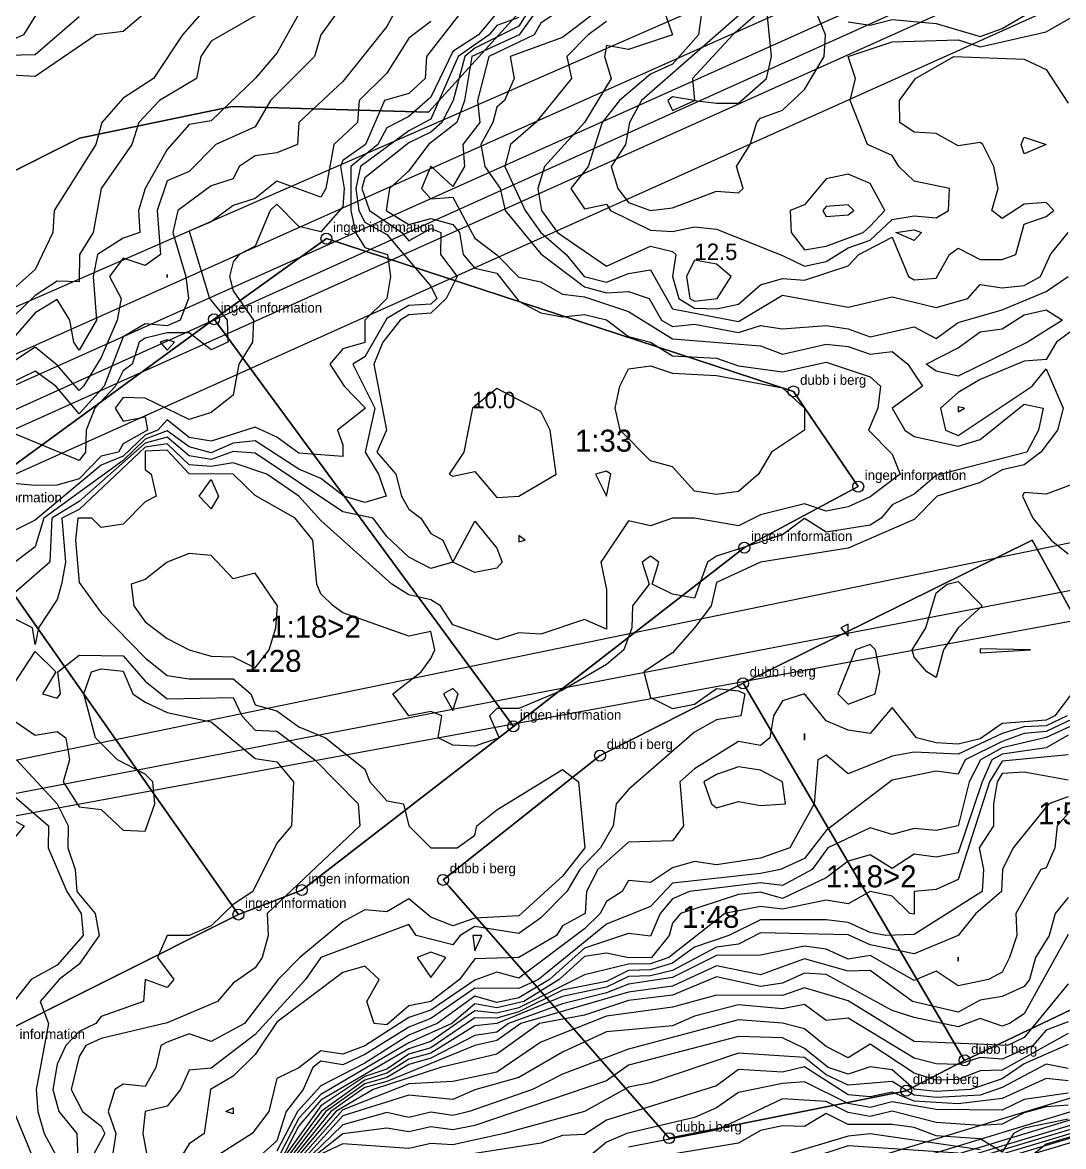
# Model space of a CAD drawing. Header units: metres. Extents: x 304729 to 308942, y 6403920 to 6405836.
# Drawn here: x 305230.8 to 305325.6, y 6404340.8 to 6404443.1 of the extents above; entities that cross this region are included whole.
import ezdxf

# ---------------------------------------------------------------- set-up
doc = ezdxf.new("R2010")
doc.units = ezdxf.units.M
for name, color, linetype in [('FASTIGHETSGRANSER', 7, 'Continuous'), ('GRANSPUNKTER', 1, 'Continuous'), ('HOJDKURVOR_GRUND', 4, 'Continuous'), ('HOJDKURVOR_STOD', 6, 'Continuous'), ('HOJDKURVOR_TEXT', 2, 'Continuous'), ('TOMTBETECKNINGAR', 3, 'Continuous'), ('TOMTER_1945', 1, 'Continuous')]:
    doc.layers.add(name, color=color, linetype=linetype)

msp = doc.modelspace()

# ---------------------------------------------------------------- linework, layer by layer
at = {"layer": 'FASTIGHETSGRANSER'}
msp.add_lwpolyline([(305212.774, 6404443.875), (305209.124, 6404377.064), (305212.247, 6404376.387), (305214.482, 6404421.786), (305236.02, 6404432.576), (305249.911, 6404435.461), (305267.8, 6404434.948), (305285.719, 6404454.7)], dxfattribs=at)
at = {"layer": 'GRANSPUNKTER'}
for centre in [(305258.5, 6404423.43, 8.01), (305248.27, 6404416.1, 7.17), (305301.01, 6404409.53, 9.52), (305306.9, 6404400.86, 9.82), (305296.54, 6404395.31, 10.34), (305296.42, 6404382.96, 10.96), (305275.51, 6404379.04, 10.53), (305283.41, 6404376.38, 10.59), (305256.26, 6404364.14, 10.1), (305269.12, 6404365.07, 10.2), (305250.49, 6404361.91, 9.62), (305316.58, 6404348.64, 17.57), (305311.27, 6404345.88, 18.51), (305289.69, 6404341.56, 20.28)]:
    msp.add_circle(centre, 0.5, dxfattribs=at)
at = {"layer": 'HOJDKURVOR_GRUND'}
for points in [[(305150, 6404377.12, 0.5), (305604.11, 6404580, 0.5)], [(305150, 6404374.18, 1), (305608.92, 6404580, 1)], [(305150, 6404371.71, 1.5), (305611.57, 6404580, 1.5)], [(305150, 6404370.1, 2), (305617.14, 6404580, 2)], [(305150, 6404359.43, 3), (305680, 6404468.78, 3)], [(305150, 6404357.52, 3.5), (305680, 6404459.56, 3.5)], [(305150, 6404356.11, 4), (305680, 6404453.92, 4)], [(305177.56, 6404300, 4.5), (305680, 6404452.91, 4.5)], [(305183.48, 6404300, 5.5), (305680, 6404450.45, 5.5)], [(305184.52, 6404300, 6), (305680, 6404449.51, 6)], [(305185.3, 6404300, 6.5), (305680, 6404448.8, 6.5)], [(305186.1, 6404300, 7), (305680, 6404448.09, 7)], [(305258.25, 6404448, 6), (305254, 6404440.32, 6), (305252, 6404438, 6), (305248, 6404434.15, 6), (305246, 6404433.81, 6), (305244, 6404431.54, 6), (305242, 6404428, 6), (305241.39, 6404426, 6), (305241.5, 6404424, 6), (305240, 6404423.48, 6), (305237.67, 6404422, 6), (305237.28, 6404420, 6), (305237.56, 6404416, 6), (305236, 6404413.29, 6), (305235.52, 6404414, 6), (305235.15, 6404416, 6), (305234, 6404417.9, 6), (305232, 6404416.68, 6), (305230, 6404414.38, 6)], [(305188.09, 6404300, 8), (305680, 6404446.62, 8)], [(305265.72, 6404446, 7), (305264, 6404442.75, 7), (305260, 6404437.73, 7), (305256, 6404434, 7), (305255.88, 6404432, 7), (305254, 6404431.25, 7), (305252, 6404430.98, 7), (305250.55, 6404430, 7), (305250, 6404428.88, 7), (305248, 6404428.25, 7), (305244.97, 6404426, 7), (305244.51, 6404424, 7), (305245.7, 6404420, 7), (305245.94, 6404418, 7), (305245.19, 6404416, 7), (305244, 6404415.51, 7), (305242, 6404415.67, 7), (305240, 6404414.5, 7), (305238.27, 6404410, 7), (305236, 6404407.48, 7), (305233.87, 6404410, 7), (305232, 6404411.38, 7), (305229.2, 6404410, 7)], [(305278, 6404446, 9.5), (305276, 6404442.78, 9.5), (305272, 6404440.77, 9.5), (305271.1, 6404440, 9.5), (305270.02, 6404436, 9.5), (305268.99, 6404434, 9.5), (305268, 6404433.13, 9.5), (305266, 6404432.17, 9.5), (305262, 6404428.96, 9.5), (305261.72, 6404428, 9.5), (305262.42, 6404426, 9.5), (305265.36, 6404424, 9.5), (305266, 6404423.24, 9.5), (305268, 6404424.36, 9.5), (305268.91, 6404424, 9.5), (305268.89, 6404422, 9.5), (305270.39, 6404420, 9.5), (305269.39, 6404418, 9.5), (305268, 6404416.66, 9.5), (305266, 6404416.49, 9.5), (305265.22, 6404416, 9.5), (305263.63, 6404414, 9.5), (305262.82, 6404412, 9.5), (305263.97, 6404406, 9.5), (305263.09, 6404404, 9.5), (305264.81, 6404402, 9.5), (305265.32, 6404400, 9.5), (305266, 6404398.81, 9.5), (305267.1, 6404398, 9.5), (305268, 6404396.6, 9.5), (305269.09, 6404396, 9.5), (305270, 6404394, 9.5), (305272, 6404397.71, 9.5), (305274, 6404395.25, 9.5), (305274.5, 6404394, 9.5), (305274, 6404393.44, 9.5), (305272, 6404393.05, 9.5), (305270, 6404394, 9.5), (305268, 6404393.4, 9.5), (305266, 6404394.44, 9.5), (305264, 6404396.32, 9.5), (305262.76, 6404398, 9.5), (305260, 6404398.56, 9.5), (305252, 6404403.92, 9.5), (305250, 6404404.06, 9.5), (305248, 6404403.32, 9.5), (305246, 6404403.66, 9.5), (305244, 6404405.36, 9.5), (305242, 6404404.82, 9.5), (305236, 6404399.51, 9.5), (305233.49, 6404398, 9.5), (305233.31, 6404394, 9.5), (305230, 6404391.07, 9.5)], [(305298, 6404445.51, 13), (305287.17, 6404436, 13), (305286.07, 6404434, 13), (305285.71, 6404432, 13), (305284.43, 6404430, 13), (305285.02, 6404428, 13), (305286, 6404426.71, 13)], [(305306, 6404443.16, 13), (305308, 6404442.86, 13), (305310, 6404443.37, 13), (305314, 6404443.03, 13), (305318, 6404441.83, 13), (305320, 6404442.56, 13), (305326, 6404446.1, 13)], [(305280, 6404444.37, 10.5), (305278, 6404443.05, 10.5), (305277.4, 6404442, 10.5), (305273.29, 6404440, 10.5), (305272.24, 6404436, 10.5), (305272.46, 6404434, 10.5), (305270.9, 6404432, 10.5), (305271.08, 6404430, 10.5), (305270, 6404428.17, 10.5), (305268, 6404430.04, 10.5), (305267.16, 6404428, 10.5), (305268, 6404427.06, 10.5), (305270, 6404427.2, 10.5), (305272, 6404423.47, 10.5), (305274, 6404421.97, 10.5), (305276, 6404419.92, 10.5), (305278, 6404419.49, 10.5), (305280, 6404418.39, 10.5), (305282, 6404418.13, 10.5), (305286, 6404416.81, 10.5), (305290, 6404414.31, 10.5), (305298, 6404413.67, 10.5), (305300, 6404412.92, 10.5), (305304, 6404413.84, 10.5), (305306, 6404413.62, 10.5), (305308, 6404412.91, 10.5), (305310, 6404413.15, 10.5), (305311.43, 6404412, 10.5), (305312.74, 6404410, 10.5), (305310, 6404408, 10.5), (305311.16, 6404406, 10.5), (305312, 6404405.43, 10.5), (305316, 6404404.56, 10.5), (305318, 6404405.16, 10.5), (305322, 6404408.36, 10.5), (305323.75, 6404408, 10.5), (305323.3, 6404406, 10.5), (305322.26, 6404404, 10.5), (305314, 6404401.88, 10.5), (305312, 6404400.17, 10.5), (305310, 6404399.22, 10.5), (305309, 6404398, 10.5), (305308, 6404397.36, 10.5), (305304, 6404396.73, 10.5), (305302, 6404397.95, 10.5), (305300, 6404396.48, 10.5), (305294, 6404394.54, 10.5), (305293.19, 6404394, 10.5), (305292, 6404390.71, 10.5), (305290, 6404391.07, 10.5), (305288.14, 6404392, 10.5), (305288.75, 6404394, 10.5), (305288, 6404394.52, 10.5), (305287.23, 6404394, 10.5), (305287.88, 6404392, 10.5), (305286.37, 6404390, 10.5), (305286.3, 6404388, 10.5), (305285.56, 6404386, 10.5), (305284, 6404384.68, 10.5), (305280, 6404382.33, 10.5), (305276, 6404380.67, 10.5), (305274, 6404380.67, 10.5), (305273.33, 6404380, 10.5), (305274.22, 6404378, 10.5), (305272, 6404377.25, 10.5), (305270, 6404377.33, 10.5), (305268.67, 6404378, 10.5), (305269, 6404380, 10.5), (305268, 6404380.4, 10.5), (305266, 6404380, 10.5), (305264.53, 6404382, 10.5), (305267.11, 6404384, 10.5), (305268, 6404385.23, 10.5), (305268.36, 6404386, 10.5), (305268, 6404387.67, 10.5), (305266, 6404387.25, 10.5), (305260, 6404389.38, 10.5), (305259.11, 6404390, 10.5), (305258, 6404391.11, 10.5), (305257.62, 6404392, 10.5), (305257.25, 6404396, 10.5), (305255.65, 6404398, 10.5), (305252, 6404400.06, 10.5), (305250, 6404402, 10.5), (305246, 6404402.02, 10.5), (305244, 6404404.17, 10.5), (305242, 6404404.08, 10.5), (305242, 6404402.43, 10.5), (305242.55, 6404402, 10.5), (305243, 6404400, 10.5), (305242, 6404399.47, 10.5), (305240, 6404397.44, 10.5), (305238, 6404397.14, 10.5), (305237.14, 6404398, 10.5), (305235.88, 6404398, 10.5), (305235.65, 6404396, 10.5), (305236, 6404392.14, 10.5), (305238, 6404389.38, 10.5), (305242, 6404385.28, 10.5), (305244, 6404383.68, 10.5), (305246, 6404383.36, 10.5), (305250, 6404383.38, 10.5), (305251.61, 6404382, 10.5), (305252, 6404381, 10.5), (305254, 6404380.46, 10.5), (305256, 6404379, 10.5), (305258.4, 6404378, 10.5), (305262, 6404375.16, 10.5), (305262.45, 6404374, 10.5), (305264, 6404372.27, 10.5), (305265.5, 6404372, 10.5), (305266, 6404370, 10.5), (305268, 6404368, 10.5), (305270.4, 6404368, 10.5), (305272, 6404369.14, 10.5), (305272.2, 6404370, 10.5), (305274, 6404371.46, 10.5), (305280, 6404375.11, 10.5), (305281.43, 6404374, 10.5), (305282.03, 6404368, 10.5), (305280, 6404365.42, 10.5), (305276, 6404361.81, 10.5), (305272, 6404361.59, 10.5), (305270, 6404360.89, 10.5), (305268, 6404361.67, 10.5), (305266, 6404363.34, 10.5), (305264, 6404362.16, 10.5), (305262, 6404362.35, 10.5), (305260, 6404361.24, 10.5), (305256.08, 6404358, 10.5), (305254.1, 6404356, 10.5), (305251.03, 6404352, 10.5), (305248, 6404350.35, 10.5), (305246, 6404351.05, 10.5), (305244, 6404350.31, 10.5), (305243.42, 6404350, 10.5), (305242.98, 6404348, 10.5), (305242, 6404346.25, 10.5), (305240, 6404346.49, 10.5), (305239.23, 6404346, 10.5), (305238.62, 6404344, 10.5), (305239.32, 6404342, 10.5), (305239.04, 6404340, 10.5)], [(305242, 6404444, 4.5), (305240, 6404442.3, 4.5), (305237.53, 6404442, 4.5), (305232, 6404438.19, 4.5), (305226, 6404438.53, 4.5)], [(305252.5, 6404444, 5.5), (305248, 6404441.42, 5.5), (305247.08, 6404440, 5.5), (305246.67, 6404438, 5.5), (305243.31, 6404436, 5.5), (305241.42, 6404434, 5.5), (305240.78, 6404432, 5.5), (305238, 6404428, 5.5), (305237.27, 6404424, 5.5), (305236.03, 6404422, 5.5), (305236, 6404419.5, 5.5), (305234, 6404419.56, 5.5), (305232, 6404418.26, 5.5), (305228, 6404414.45, 5.5)], [(305259.45, 6404444, 6.5), (305258, 6404442, 6.5), (305257.4, 6404440, 6.5), (305253.4, 6404436, 6.5), (305252, 6404433.61, 6.5), (305248.43, 6404432, 6.5), (305246, 6404429.55, 6.5), (305244, 6404428.69, 6.5), (305243.08, 6404426, 6.5), (305243.39, 6404422, 6.5), (305242, 6404420.98, 6.5), (305240, 6404421.65, 6.5), (305238.75, 6404420, 6.5), (305239.82, 6404418, 6.5), (305239.46, 6404416, 6.5), (305238, 6404412.62, 6.5), (305236.39, 6404410, 6.5), (305236, 6404409.61, 6.5), (305234, 6404411.92, 6.5), (305232, 6404413.55, 6.5), (305228, 6404410.96, 6.5)], [(305236, 6404443.61, 4), (305232, 6404440.17, 4), (305228, 6404440.06, 4)], [(305232.18, 6404444, 3.5), (305230.94, 6404442, 3.5), (305230, 6404441.56, 3.5)], [(305270.71, 6404444, 8), (305267.6, 6404440, 8), (305267.48, 6404438, 8), (305266, 6404436.64, 8), (305263.77, 6404436, 8), (305262.07, 6404432, 8), (305260, 6404430.56, 8), (305259.79, 6404430, 8), (305260.11, 6404428, 8), (305260, 6404426.33, 8), (305258, 6404424.06, 8), (305256, 6404424.53, 8), (305254, 6404426.58, 8), (305253.38, 6404426, 8), (305252, 6404422.76, 8), (305250.55, 6404422, 8), (305250, 6404421.33, 8), (305249.68, 6404420, 8), (305250, 6404418.67, 8), (305251.85, 6404416, 8), (305251.77, 6404414, 8), (305250.54, 6404412, 8), (305250, 6404409.2, 8), (305248, 6404407.6, 8), (305246, 6404406.96, 8), (305242, 6404408.93, 8), (305240, 6404408.97, 8), (305239.26, 6404408, 8), (305240, 6404406.83, 8), (305242, 6404407.22, 8), (305242.21, 6404406, 8), (305240, 6404404.75, 8), (305239.57, 6404404, 8), (305238, 6404403.64, 8), (305236, 6404401.57, 8), (305234, 6404401, 8), (305232, 6404400.97, 8), (305230, 6404401.14, 8)], [(305274, 6404443.98, 8.5), (305272.33, 6404442, 8.5), (305270, 6404440.47, 8.5), (305268, 6404436.31, 8.5), (305266, 6404434.55, 8.5), (305264, 6404433.51, 8.5), (305263.18, 6404432, 8.5), (305260.73, 6404430, 8.5), (305260.72, 6404426, 8.5), (305261.16, 6404424, 8.5), (305262, 6404422.62, 8.5), (305264.06, 6404422, 8.5), (305264.33, 6404420, 8.5), (305264, 6404418, 8.5), (305262, 6404416, 8.5), (305262, 6404413.97, 8.5), (305260, 6404413.4, 8.5), (305258.81, 6404412, 8.5), (305260.12, 6404410, 8.5), (305262.07, 6404408, 8.5), (305259.5, 6404406, 8.5), (305260, 6404404.67, 8.5), (305260, 6404403.6, 8.5), (305256, 6404403.91, 8.5), (305254, 6404405.38, 8.5), (305252, 6404406.29, 8.5), (305248, 6404405, 8.5), (305246, 6404405.35, 8.5), (305244, 6404406.94, 8.5), (305243.14, 6404406, 8.5), (305242, 6404405.55, 8.5), (305240, 6404403.64, 8.5), (305238, 6404402.82, 8.5), (305232, 6404397.81, 8.5), (305230, 6404396.82, 8.5)], [(305276, 6404443.57, 9), (305274, 6404442.83, 9), (305273.3, 6404442, 9), (305270.48, 6404440, 9), (305268, 6404434.32, 9), (305266, 6404433.26, 9), (305261.61, 6404430, 9), (305261.18, 6404428, 9), (305261.46, 6404426, 9), (305262, 6404424.94, 9), (305264, 6404423.82, 9), (305268, 6404419.1, 9), (305268.54, 6404418, 9), (305268, 6404417.48, 9), (305266, 6404417.34, 9), (305264, 6404416.18, 9), (305262, 6404412.69, 9), (305260.9, 6404412, 9), (305262.9, 6404408, 9), (305262.04, 6404404, 9), (305263.24, 6404402, 9), (305263.93, 6404400, 9), (305262, 6404399.43, 9), (305260.07, 6404400, 9), (305258, 6404401.59, 9), (305256, 6404402.44, 9), (305252, 6404405.04, 9), (305250, 6404404.82, 9), (305248, 6404403.95, 9), (305246, 6404404.5, 9), (305244, 6404405.95, 9), (305242, 6404405.18, 9), (305240, 6404403.23, 9), (305232.77, 6404398, 9), (305232, 6404395.38, 9), (305230, 6404393.88, 9)], [(305282.94, 6404444, 11), (305280, 6404441.74, 11), (305275.23, 6404440, 11), (305275.6, 6404438, 11), (305274.71, 6404436, 11), (305274, 6404435.4, 11), (305273.66, 6404434, 11), (305272.54, 6404432, 11), (305272.93, 6404430, 11), (305274.31, 6404428, 11), (305274.78, 6404426, 11), (305278, 6404422.04, 11), (305282, 6404419.06, 11), (305284, 6404418.49, 11), (305286, 6404418.61, 11), (305287.89, 6404418, 11), (305289, 6404416, 11), (305290, 6404415.44, 11)], [(305289.3, 6404444, 12), (305290, 6404442, 12), (305286, 6404440.65, 12), (305284, 6404441, 12), (305283.82, 6404440, 12), (305284.42, 6404438, 12), (305282, 6404434, 12), (305278.34, 6404430, 12), (305277.74, 6404428, 12), (305278.08, 6404426, 12), (305279.52, 6404424, 12), (305284, 6404420.92, 12), (305288, 6404422.76, 12), (305290, 6404422.25, 12), (305290.3, 6404422, 12), (305290, 6404420, 12), (305290.57, 6404418, 12), (305292, 6404417.12, 12)], [(305286, 6404426.71, 13), (305288, 6404426, 13), (305290, 6404426.24, 13), (305294, 6404427.75, 13), (305296, 6404427.6, 13), (305296.44, 6404428, 13), (305295.82, 6404430, 13), (305297.07, 6404432, 13), (305297.66, 6404434, 13), (305298, 6404434.39, 13), (305300, 6404435.13, 13), (305302, 6404437, 13), (305303.81, 6404440, 13), (305303.94, 6404442, 13), (305303.11, 6404444, 13)], [(305294, 6404435.76, 13.5), (305296, 6404435.78, 13.5), (305298.54, 6404438, 13.5), (305299, 6404440, 13.5), (305298.63, 6404444, 13.5), (305298, 6404444.16, 13.5), (305295.48, 6404442, 13.5), (305291.81, 6404438, 13.5), (305292, 6404436, 13.5), (305294, 6404435.76, 13.5)], [(305284, 6404443.2, 11.5), (305282.31, 6404442, 11.5), (305280.37, 6404440, 11.5), (305280.82, 6404438, 11.5), (305277.57, 6404434, 11.5), (305275.25, 6404432, 11.5), (305274.74, 6404430, 11.5), (305276.59, 6404426, 11.5), (305278, 6404424, 11.5), (305280.32, 6404422, 11.5), (305281.97, 6404420, 11.5), (305284, 6404419.46, 11.5), (305286, 6404420.27, 11.5), (305288, 6404420.61, 11.5), (305290, 6404417.06, 11.5), (305296, 6404415.9, 11.5)], [(305292, 6404417.12, 12), (305294, 6404417.05, 12), (305296, 6404417.48, 12), (305298, 6404419.24, 12), (305300, 6404419.82, 12), (305302, 6404419.65, 12), (305306, 6404420.97, 12), (305306.97, 6404422, 12), (305310, 6404423.56, 12), (305311.48, 6404420, 12), (305312, 6404419.69, 12), (305314, 6404419.84, 12), (305315.2, 6404422, 12), (305316, 6404422.57, 12), (305318, 6404421.53, 12), (305320, 6404421.53, 12), (305321.25, 6404422, 12), (305322, 6404424.75, 12), (305324, 6404425.44, 12), (305324.72, 6404426, 12), (305324, 6404426.72, 12), (305322, 6404426.56, 12), (305320, 6404425.27, 12), (305319.06, 6404426, 12), (305319.64, 6404428, 12), (305319.25, 6404430, 12), (305318.24, 6404432, 12), (305318, 6404432.2, 12), (305316, 6404431.88, 12), (305314, 6404433, 12), (305312, 6404433.12, 12), (305310.69, 6404434, 12), (305310.67, 6404436, 12), (305312.12, 6404438, 12), (305315.6, 6404440, 12), (305322, 6404439.76, 12), (305324, 6404438.83, 12), (305326, 6404435.78, 12)], [(305290, 6404435.11, 13.5), (305292, 6404436, 13.5), (305290, 6404436.34, 13.5), (305289.58, 6404436, 13.5), (305290, 6404435.11, 13.5)], [(305322, 6404431.14, 11.5), (305321.75, 6404432, 11.5), (305322, 6404432.67, 11.5), (305324, 6404432, 11.5), (305322, 6404431.14, 11.5)], [(305302, 6404422.43, 13), (305304, 6404422.76, 13), (305307.35, 6404424, 13), (305308, 6404424.58, 13), (305309.33, 6404426, 13), (305308, 6404428.45, 13), (305306, 6404429.29, 13), (305304, 6404428.87, 13), (305302, 6404426.52, 13), (305300.7, 6404426, 13), (305300.81, 6404424, 13), (305302, 6404422.43, 13)], [(305304, 6404425.46, 13.5), (305306, 6404425.59, 13.5), (305306.5, 6404426, 13.5), (305306, 6404426.52, 13.5), (305304, 6404426.35, 13.5), (305303.68, 6404426, 13.5), (305304, 6404425.46, 13.5)], [(305296, 6404415.9, 11.5), (305300, 6404418.3, 11.5), (305306, 6404417.19, 11.5), (305310, 6404418.14, 11.5), (305314, 6404417.18, 11.5), (305316.88, 6404418, 11.5), (305318, 6404419.27, 11.5), (305320, 6404418.97, 11.5), (305322, 6404419.17, 11.5), (305323.5, 6404420, 11.5), (305324.42, 6404422, 11.5), (305326, 6404424, 11.5)], [(305312, 6404423.26, 12), (305310.33, 6404424, 12), (305312, 6404424.25, 12), (305312.67, 6404424, 12), (305312, 6404423.26, 12)], [(305244, 6404419.9, 6.5), (305244, 6404420.18, 6.5), (305244, 6404419.9, 6.5)], [(305290, 6404415.44, 11), (305292, 6404415.65, 11), (305296, 6404414.89, 11), (305298, 6404415.53, 11), (305300, 6404415.22, 11), (305304, 6404415.53, 11), (305306, 6404415.24, 11), (305308, 6404414.51, 11), (305312, 6404415.41, 11), (305314, 6404414.36, 11), (305316, 6404415.81, 11), (305320, 6404416.94, 11), (305324, 6404418.63, 11), (305326, 6404420, 11)], [(305314, 6404411.37, 10.5), (305313.09, 6404412, 10.5), (305316, 6404413.49, 10.5), (305318, 6404414.96, 10.5), (305320, 6404415.23, 10.5), (305322, 6404416.49, 10.5), (305324, 6404416.97, 10.5), (305325.49, 6404416, 10.5), (305322.3, 6404414, 10.5), (305316, 6404410.93, 10.5), (305314, 6404411.37, 10.5)], [(305328, 6404416.26, 11), (305324.96, 6404414, 11), (305324, 6404412.43, 11), (305322, 6404412.28, 11), (305318, 6404410.61, 11), (305316, 6404409.43, 11), (305314.38, 6404408, 11), (305314.86, 6404406, 11), (305316, 6404405.52, 11), (305322.74, 6404410, 11), (305324, 6404411.57, 11), (305325.55, 6404408, 11), (305325.05, 6404406, 11), (305323.54, 6404404, 11), (305322, 6404402.86, 11), (305320, 6404402.39, 11), (305318, 6404401.24, 11), (305314.09, 6404400, 11), (305312, 6404397.87, 11), (305306, 6404395.25, 11), (305298, 6404394, 11), (305294, 6404392.14, 11), (305293.53, 6404390, 11), (305292, 6404388, 11), (305290, 6404385.75, 11), (305287.4, 6404384, 11), (305288, 6404381.67, 11), (305290, 6404380.67, 11), (305292, 6404381.06, 11), (305294, 6404382.48, 11), (305296, 6404382.27, 11), (305296.57, 6404382, 11), (305296.21, 6404380, 11), (305294, 6404379.64, 11), (305292, 6404378.5, 11), (305286, 6404373.31, 11), (305284.88, 6404372, 11), (305284.59, 6404370, 11), (305283.46, 6404368, 11), (305281.55, 6404366, 11), (305280.38, 6404364, 11), (305278, 6404361.62, 11), (305276, 6404360.19, 11), (305272, 6404360.84, 11), (305270.67, 6404360, 11), (305270, 6404359.17, 11), (305266.67, 6404360, 11), (305266, 6404361, 11), (305258, 6404358, 11), (305256.6, 6404356, 11), (305252, 6404351, 11), (305248, 6404347.92, 11), (305246, 6404347.75, 11), (305245.22, 6404346, 11), (305244, 6404344.48, 11), (305242, 6404344, 11), (305241.78, 6404342, 11), (305242.16, 6404340, 11)], [(305244, 6404413.29, 8), (305244.67, 6404414, 8), (305244, 6404414.21, 8), (305243.37, 6404414, 8), (305244, 6404413.29, 8)], [(305292, 6404400.45, 9.5), (305290, 6404402.67, 9.5), (305288, 6404403.22, 9.5), (305285.24, 6404406, 9.5), (305284.79, 6404408, 9.5), (305285.2, 6404410, 9.5), (305286, 6404411.6, 9.5), (305288, 6404411.85, 9.5), (305290, 6404411.2, 9.5), (305294, 6404410.97, 9.5), (305300, 6404409.87, 9.5), (305302, 6404408, 9.5), (305302, 6404406, 9.5), (305299, 6404404, 9.5), (305297.83, 6404402, 9.5), (305296, 6404400.43, 9.5), (305294, 6404400.15, 9.5), (305292, 6404400.45, 9.5)], [(305316, 6404407.67, 11.5), (305316.59, 6404408, 11.5), (305316, 6404408.13, 11.5), (305316, 6404407.67, 11.5)], [(305304, 6404404, 9.5), (305304, 6404404, 9.5)], [(305248, 6404398.85, 10.5), (305246.93, 6404400, 10.5), (305248, 6404401.5, 10.5), (305248.68, 6404400, 10.5), (305248, 6404398.85, 10.5)], [(305328.89, 6404402, 11.5), (305324, 6404400.18, 11.5), (305322, 6404400.33, 11.5), (305321.85, 6404400, 11.5), (305322.8, 6404398, 11.5), (305324.46, 6404396, 11.5), (305326, 6404394.75, 11.5)], [(305248, 6404385.42, 11), (305250, 6404385.36, 11), (305252, 6404384.36, 11), (305253.29, 6404386, 11), (305253.89, 6404388, 11), (305254.06, 6404390, 11), (305252, 6404393, 11), (305250, 6404392.47, 11), (305248, 6404394.58, 11), (305246, 6404394.77, 11), (305244, 6404394, 11), (305242, 6404392.41, 11), (305240.74, 6404392, 11), (305240.96, 6404390, 11), (305242, 6404388.56, 11), (305244, 6404387.04, 11), (305246, 6404386, 11), (305248, 6404385.42, 11)], [(305314, 6404383.5, 11), (305313.14, 6404384, 11), (305312, 6404385.33, 11), (305311.81, 6404386, 11), (305313.07, 6404388, 11), (305314, 6404391.2, 11), (305315, 6404392, 11), (305316, 6404392.24, 11), (305318.17, 6404390, 11), (305316, 6404388, 11), (305314.67, 6404386, 11), (305314, 6404383.5, 11)], [(305306, 6404387.25, 11.5), (305306, 6404388.35, 11.5), (305305.33, 6404388, 11.5), (305306, 6404387.25, 11.5)], [(305306, 6404381.06, 11.5), (305308.46, 6404382, 11.5), (305308.86, 6404384, 11.5), (305308.49, 6404386, 11.5), (305308, 6404386.48, 11.5), (305306.67, 6404386, 11.5), (305305.06, 6404382, 11.5), (305306, 6404381.06, 11.5)], [(305318, 6404385.75, 11.5), (305322.57, 6404386, 11.5), (305318, 6404386.11, 11.5), (305318, 6404385.75, 11.5)], [(305230, 6404379.6, 9.5), (305232, 6404378.25, 9.5), (305234, 6404378.58, 9.5), (305234.78, 6404378, 9.5), (305235.12, 6404376, 9.5), (305234.54, 6404374, 9.5), (305236, 6404371.72, 9.5), (305238, 6404371.47, 9.5), (305240, 6404369.6, 9.5), (305242, 6404369.5, 9.5), (305242.89, 6404372, 9.5), (305242.69, 6404374, 9.5), (305242, 6404374.69, 9.5), (305239.47, 6404376, 9.5), (305237.47, 6404378, 9.5), (305236.42, 6404382, 9.5), (305237.12, 6404384, 9.5), (305238, 6404384.29, 9.5), (305240, 6404384.06, 9.5), (305240.87, 6404382, 9.5), (305242, 6404381.23, 9.5), (305244, 6404380.3, 9.5), (305248, 6404379.44, 9.5), (305252, 6404376.13, 9.5), (305254, 6404375.8, 9.5), (305255.5, 6404374, 9.5), (305255.33, 6404370, 9.5), (305254, 6404368.4, 9.5), (305251.79, 6404364, 9.5), (305250, 6404362.83, 9.5), (305248, 6404360.9, 9.5), (305246, 6404360, 9.5), (305244, 6404360, 9.5), (305243.11, 6404358, 9.5), (305244.62, 6404356, 9.5), (305244, 6404355.27, 9.5), (305242, 6404356, 9.5), (305241.85, 6404354, 9.5), (305238, 6404352.62, 9.5), (305237.5, 6404352, 9.5), (305236, 6404351.27, 9.5), (305234.78, 6404350, 9.5), (305234, 6404348.31, 9.5), (305233.61, 6404346, 9.5), (305234.13, 6404344, 9.5), (305235.78, 6404342, 9.5), (305235.92, 6404338, 9.5)], [(305326.32, 6404382, 11.5), (305324.81, 6404380, 11.5), (305324, 6404379.62, 11.5), (305320, 6404379.31, 11.5), (305318, 6404377.9, 11.5), (305316, 6404377.43, 11.5), (305314, 6404377.53, 11.5), (305312.21, 6404378, 11.5), (305310, 6404380.75, 11.5), (305308, 6404378.38, 11.5), (305306, 6404378.71, 11.5), (305304, 6404379.55, 11.5), (305302, 6404382, 11.5), (305300, 6404381.38, 11.5), (305299.2, 6404380, 11.5), (305298.87, 6404378, 11.5), (305298, 6404377.29, 11.5), (305296, 6404377.65, 11.5), (305292, 6404375.17, 11.5), (305290.67, 6404374, 11.5), (305291, 6404370, 11.5), (305290, 6404368.62, 11.5), (305286, 6404368.5, 11.5), (305283.19, 6404366, 11.5), (305282.17, 6404364, 11.5), (305282.05, 6404362, 11.5), (305280, 6404360.89, 11.5), (305279.43, 6404360, 11.5), (305276, 6404358, 11.5), (305272, 6404357.88, 11.5), (305270.61, 6404356, 11.5), (305268, 6404354, 11.5), (305266, 6404353.61, 11.5), (305264, 6404351.89, 11.5), (305262.83, 6404352, 11.5), (305262.18, 6404354, 11.5), (305263.31, 6404356, 11.5), (305262, 6404357.21, 11.5), (305260, 6404356.65, 11.5), (305254, 6404352.12, 11.5), (305252, 6404349.19, 11.5), (305250, 6404347.2, 11.5), (305247.95, 6404346, 11.5), (305247.38, 6404342, 11.5), (305246, 6404341.04, 11.5), (305245.38, 6404340, 11.5)], [(305270, 6404380.5, 10.5), (305270.5, 6404382, 10.5), (305270, 6404382.5, 10.5), (305269.14, 6404382, 10.5), (305270, 6404380.5, 10.5)], [(305325.93, 6404380, 12), (305324, 6404379.09, 12), (305322, 6404379, 12), (305320, 6404378.39, 12), (305316, 6404376.5, 12), (305312, 6404376.69, 12), (305310, 6404376.33, 12), (305306, 6404374.73, 12), (305304, 6404376.42, 12), (305303.23, 6404376, 12), (305302.89, 6404372, 12), (305300.67, 6404368, 12), (305298, 6404367.04, 12), (305294, 6404366.45, 12), (305292, 6404366.75, 12), (305290, 6404366.16, 12), (305288, 6404364.83, 12), (305286, 6404365, 12), (305285.42, 6404364, 12), (305284, 6404363.11, 12), (305283.42, 6404362, 12), (305282, 6404360.61, 12), (305276, 6404356.11, 12), (305274, 6404356.66, 12), (305272, 6404355.94, 12), (305268, 6404353.22, 12), (305266, 6404352.54, 12), (305262, 6404349.95, 12), (305260, 6404349.2, 12), (305258, 6404349.5, 12), (305256, 6404347.95, 12), (305254, 6404347, 12), (305253.27, 6404344, 12), (305251.73, 6404342, 12), (305248.63, 6404340, 12)], [(305328, 6404379.86, 13), (305324, 6404378.03, 13), (305320, 6404377.09, 13), (305318.02, 6404376, 13), (305317.01, 6404374, 13), (305316, 6404370, 13), (305314, 6404369.57, 13), (305312, 6404369.74, 13), (305310, 6404369.2, 13), (305308, 6404369.8, 13), (305304.14, 6404368, 13), (305302.7, 6404366, 13), (305300, 6404364.55, 13), (305298, 6404364.81, 13), (305291.56, 6404364, 13), (305290, 6404363.34, 13), (305288.87, 6404362, 13), (305288, 6404359.96, 13), (305286, 6404360.18, 13), (305282, 6404358.85, 13), (305278.8, 6404356, 13), (305276, 6404354.33, 13), (305274, 6404353.9, 13), (305272, 6404354.49, 13), (305268.57, 6404352, 13), (305266, 6404350.95, 13), (305262, 6404348.39, 13), (305258, 6404346.33, 13), (305255.87, 6404344, 13), (305254, 6404340.38, 13)], [(305326, 6404378.23, 13.5), (305324, 6404377.08, 13.5), (305320, 6404376.51, 13.5), (305319.07, 6404376, 13.5), (305318.18, 6404374, 13.5), (305316, 6404367.53, 13.5), (305314, 6404367.15, 13.5), (305312, 6404367.4, 13.5), (305310, 6404366.11, 13.5), (305308, 6404367.35, 13.5), (305306, 6404366.76, 13.5), (305304, 6404365.26, 13.5), (305300, 6404363.37, 13.5), (305298, 6404363.95, 13.5), (305296, 6404363.73, 13.5), (305290.74, 6404362, 13.5), (305290, 6404361.12, 13.5), (305289.7, 6404360, 13.5), (305288.09, 6404358, 13.5), (305286, 6404357.98, 13.5), (305284, 6404358.41, 13.5), (305282, 6404358.1, 13.5), (305279.68, 6404356, 13.5), (305276.48, 6404354, 13.5), (305274, 6404353.42, 13.5), (305272, 6404353.79, 13.5), (305269.92, 6404352, 13.5), (305266, 6404350.25, 13.5), (305258, 6404345.53, 13.5), (305256, 6404343.38, 13.5), (305254, 6404339.56, 13.5)], [(305302, 6404377.78, 12), (305302, 6404378.4, 12), (305302, 6404377.78, 12)], [(305230.3, 6404376, 9), (305234, 6404372, 9), (305234.98, 6404370, 9), (305234.97, 6404368, 9), (305235.63, 6404366, 9), (305235.78, 6404364, 9), (305237.44, 6404362, 9), (305237.8, 6404360, 9), (305236, 6404357.4, 9), (305234.17, 6404356, 9), (305232.44, 6404354, 9), (305233.21, 6404352, 9), (305232.09, 6404346, 9), (305232.23, 6404344, 9), (305232.8, 6404342, 9), (305233.87, 6404340, 9), (305233.76, 6404334, 9), (305235.85, 6404330, 9), (305236, 6404327.7, 9), (305233.03, 6404326, 9), (305232, 6404323.45, 9), (305230, 6404323.25, 9)], [(305326, 6404376.45, 14), (305320, 6404375.87, 14), (305318.86, 6404374, 14), (305316, 6404365.11, 14), (305314, 6404364.2, 14), (305312, 6404364, 14), (305312, 6404361.96, 14), (305311.6, 6404362, 14), (305310, 6404363.6, 14), (305308, 6404364, 14), (305306, 6404362.88, 14), (305304, 6404363.22, 14), (305300, 6404362.39, 14), (305298, 6404362.65, 14), (305294.76, 6404362, 14), (305289.66, 6404358, 14), (305288, 6404357.42, 14), (305286, 6404357.41, 14), (305282, 6404356.44, 14), (305276, 6404353.41, 14), (305274, 6404352.95, 14), (305272, 6404353.15, 14), (305268, 6404350.36, 14), (305266, 6404349.7, 14), (305258, 6404345.02, 14), (305256, 6404342.69, 14), (305254, 6404338.83, 14)], [(305326, 6404374.14, 14.5), (305322, 6404374.88, 14.5), (305320, 6404374.74, 14.5), (305319.55, 6404374, 14.5), (305319.22, 6404372, 14.5), (305319.23, 6404370, 14.5), (305317.92, 6404368, 14.5), (305318.31, 6404366, 14.5), (305318.18, 6404364, 14.5), (305312, 6404360.11, 14.5), (305309.4, 6404360, 14.5), (305308, 6404360.27, 14.5), (305306, 6404361.2, 14.5), (305304, 6404361.42, 14.5), (305298, 6404361.42, 14.5), (305295.13, 6404360, 14.5), (305292, 6404358.96, 14.5), (305290, 6404357.49, 14.5), (305288, 6404356.87, 14.5), (305286, 6404356.83, 14.5), (305284, 6404355.83, 14.5), (305280, 6404355.03, 14.5), (305276, 6404353.05, 14.5), (305274, 6404352.47, 14.5), (305272, 6404352.5, 14.5), (305268, 6404349.78, 14.5), (305266, 6404349.22, 14.5), (305264, 6404347.85, 14.5), (305262, 6404347.17, 14.5), (305258, 6404344.5, 14.5), (305254.78, 6404340, 14.5)], [(305294, 6404371.62, 12), (305296, 6404372.21, 12), (305298, 6404371.83, 12), (305300.29, 6404372, 12), (305300, 6404374, 12), (305298, 6404375.05, 12), (305296, 6404375.35, 12), (305294, 6404374.67, 12), (305292.86, 6404374, 12), (305293.55, 6404372, 12), (305294, 6404371.62, 12)], [(305228, 6404374.44, 8.5), (305233.19, 6404370, 8.5), (305233.18, 6404368, 8.5), (305234.87, 6404364, 8.5), (305236.18, 6404362, 8.5), (305236.37, 6404360, 8.5), (305234, 6404357.32, 8.5), (305231.62, 6404356, 8.5), (305230.04, 6404354, 8.5)], [(305326, 6404371.11, 15.5), (305325.01, 6404370, 15.5), (305324.79, 6404368, 15.5), (305324, 6404366.17, 15.5), (305323.53, 6404366, 15.5), (305321.24, 6404362, 15.5), (305321.33, 6404360, 15.5), (305320.67, 6404358, 15.5), (305320, 6404356.67, 15.5), (305318.75, 6404356, 15.5), (305316, 6404355.44, 15.5), (305314, 6404356.75, 15.5), (305312, 6404355.92, 15.5), (305308, 6404358.18, 15.5), (305306, 6404357.85, 15.5), (305304, 6404358.76, 15.5), (305302, 6404359.03, 15.5), (305298, 6404358.23, 15.5), (305294, 6404358.19, 15.5), (305290, 6404356.17, 15.5), (305286, 6404355.59, 15.5), (305284, 6404354.79, 15.5), (305280, 6404353.8, 15.5), (305275.06, 6404352, 15.5), (305274, 6404351.22, 15.5), (305272, 6404350.9, 15.5), (305268, 6404348.83, 15.5), (305266, 6404348.27, 15.5), (305264, 6404347.09, 15.5), (305262, 6404346.5, 15.5), (305258.45, 6404344, 15.5), (305255.38, 6404340, 15.5)], [(305230, 6404370.49, 8), (305231, 6404370, 8), (305230, 6404368.74, 8)], [(305326, 6404363.48, 16), (305324.83, 6404362, 16), (305324.27, 6404360, 16), (305323.05, 6404358, 16), (305322.49, 6404356, 16), (305322, 6404355.35, 16), (305320, 6404354.45, 16), (305318, 6404354.11, 16), (305316, 6404353.03, 16), (305311.85, 6404354, 16), (305308, 6404356.81, 16), (305306, 6404356.75, 16), (305302, 6404357.87, 16), (305298, 6404356.42, 16), (305294, 6404357.25, 16), (305290, 6404355.39, 16), (305286, 6404354.84, 16), (305276.2, 6404352, 16), (305274, 6404350.45, 16), (305272, 6404350, 16), (305264, 6404346.71, 16), (305262, 6404346.17, 16), (305258.89, 6404344, 16), (305255.68, 6404340, 16)], [(305326, 6404360.11, 16.5), (305322, 6404352.89, 16.5), (305320.67, 6404352, 16.5), (305320, 6404351.76, 16.5), (305318, 6404352.46, 16.5), (305316, 6404351.68, 16.5), (305312, 6404352.54, 16.5), (305310, 6404353.18, 16.5), (305304, 6404356.45, 16.5), (305302, 6404356.59, 16.5), (305300, 6404355.67, 16.5), (305298, 6404355.36, 16.5), (305294, 6404356.24, 16.5), (305290, 6404354.57, 16.5), (305286, 6404354.09, 16.5), (305282, 6404352.75, 16.5), (305277.9, 6404352, 16.5), (305274, 6404349.21, 16.5), (305268.89, 6404348, 16.5), (305262.74, 6404346, 16.5), (305259.34, 6404344, 16.5), (305255.98, 6404340, 16.5)], [(305272, 6404358.6, 11.5), (305272.64, 6404360, 11.5), (305271.84, 6404360, 11.5), (305272, 6404358.6, 11.5)], [(305268, 6404356.18, 11.5), (305269.38, 6404358, 11.5), (305268, 6404358.48, 11.5), (305266.75, 6404358, 11.5), (305268, 6404356.18, 11.5)], [(305316, 6404357.67, 15.5), (305316, 6404358.04, 15.5), (305316, 6404357.67, 15.5)], [(305326, 6404355.6, 17), (305322, 6404350.71, 17), (305320.5, 6404350, 17), (305312, 6404350.37, 17), (305306, 6404354.06, 17), (305302, 6404355.24, 17), (305300, 6404354.56, 17), (305294, 6404354.59, 17), (305290, 6404353.47, 17), (305284, 6404352.65, 17), (305278, 6404350.29, 17), (305274, 6404347.56, 17), (305270, 6404346.73, 17), (305266, 6404346.5, 17), (305260, 6404344.15, 17), (305256.36, 6404340, 17)], [(305260, 6404353.95, 12), (305260, 6404353.95, 12)], [(305326, 6404351.08, 18), (305320, 6404347.75, 18), (305318, 6404347.69, 18), (305316, 6404346.91, 18), (305314, 6404346.84, 18), (305312, 6404347.48, 18), (305308, 6404350.11, 18), (305306, 6404348.87, 18), (305304, 6404349.89, 18), (305302, 6404351.51, 18), (305300, 6404352.03, 18), (305296, 6404352.33, 18), (305286, 6404349.65, 18), (305280, 6404347.39, 18), (305277.27, 6404346, 18), (305271.5, 6404344, 18), (305270, 6404343.62, 18), (305268, 6404343.92, 18), (305266, 6404343.44, 18), (305264, 6404343.89, 18), (305260, 6404342.78, 18), (305257.14, 6404340, 18)], [(305326, 6404350.1, 18.5), (305322, 6404348.34, 18.5), (305320, 6404346.95, 18.5), (305317.12, 6404346, 18.5), (305314, 6404345.8, 18.5), (305312, 6404346.03, 18.5), (305310, 6404347.77, 18.5), (305308, 6404348.04, 18.5), (305306, 6404347.39, 18.5), (305304.18, 6404348, 18.5), (305302, 6404349.73, 18.5), (305300, 6404350.69, 18.5), (305296, 6404350.81, 18.5), (305286, 6404348.2, 18.5), (305284, 6404346.78, 18.5), (305272, 6404342.71, 18.5), (305270, 6404342.33, 18.5), (305268, 6404342.59, 18.5), (305266, 6404342.15, 18.5), (305264, 6404342.48, 18.5), (305260, 6404341.96, 18.5), (305257.52, 6404340, 18.5)], [(305326, 6404347.91, 19), (305324, 6404348.3, 19), (305320, 6404346.16, 19), (305318, 6404345.46, 19), (305314, 6404345.26, 19), (305312, 6404345.48, 19), (305310, 6404346.73, 19), (305306, 6404346.37, 19), (305304, 6404347.33, 19), (305302, 6404348.89, 19), (305296, 6404349.3, 19), (305288, 6404346.61, 19), (305286, 6404346.21, 19), (305282, 6404344, 19), (305274.67, 6404342, 19), (305270, 6404340.94, 19), (305268, 6404341.07, 19), (305266, 6404340.62, 19), (305260, 6404341.05, 19), (305258, 6404340.11, 19)], [(305326, 6404346.79, 19.5), (305324, 6404347, 19.5), (305320, 6404345.16, 19.5), (305316, 6404344.7, 19.5), (305312, 6404344.94, 19.5), (305310, 6404345.74, 19.5), (305308, 6404345.31, 19.5), (305306, 6404345.5, 19.5), (305302, 6404348.05, 19.5), (305300, 6404347.56, 19.5), (305296, 6404347.8, 19.5), (305294, 6404346.31, 19.5), (305284, 6404343.2, 19.5), (305282, 6404341.9, 19.5), (305280, 6404341.79, 19.5), (305278, 6404341.09, 19.5), (305272, 6404340.17, 19.5)], [(305326, 6404344.56, 20.5), (305324, 6404344.41, 20.5), (305322, 6404343.86, 20.5), (305320, 6404342.83, 20.5), (305318, 6404342.72, 20.5), (305314, 6404343, 20.5), (305310, 6404344.02, 20.5), (305308, 6404343.52, 20.5), (305306, 6404343.89, 20.5), (305304, 6404344.91, 20.5), (305300, 6404345.13, 20.5), (305294, 6404342.29, 20.5), (305286, 6404340.73, 20.5)], [(305250, 6404343.78, 11.5), (305249.33, 6404344, 11.5), (305250, 6404344.33, 11.5), (305250, 6404343.78, 11.5)], [(305230.04, 6404344, 8.5), (305231.69, 6404340, 8.5), (305231.44, 6404336, 8.5), (305232.9, 6404332, 8.5), (305233.47, 6404328, 8.5), (305230, 6404325.91, 8.5)], [(305326, 6404343.29, 21), (305322, 6404342.47, 21), (305321.03, 6404342, 21), (305320, 6404340.29, 21), (305318, 6404341.5, 21), (305314, 6404341.76, 21), (305312, 6404342.52, 21), (305310, 6404342.79, 21), (305306, 6404342.79, 21), (305304, 6404343.8, 21), (305302, 6404342.63, 21), (305300, 6404342.67, 21), (305298, 6404342.25, 21), (305296, 6404341.12, 21), (305290, 6404340.11, 21)], [(305318, 6404340.5, 21.5), (305308, 6404341.95, 21.5), (305306, 6404341.75, 21.5), (305300, 6404339.96, 21.5)], [(305327.25, 6404342, 21.5), (305324, 6404341.02, 21.5), (305322.76, 6404340, 21.5)], [(305316, 6404340.19, 22), (305306, 6404340.86, 22), (305300, 6404338.93, 22)]]:
    msp.add_polyline3d(points, dxfattribs=at)
at = {"layer": 'HOJDKURVOR_STOD'}
for points in [[(305150, 6404382.17, 0), (305602.25, 6404580, 0)], [(305150, 6404366, 2.5), (305626.41, 6404580, 2.5)], [(305181.93, 6404300, 5), (305680, 6404451.86, 5)], [(305187.09, 6404300, 7.5), (305680, 6404447.35, 7.5)], [(305248, 6404444.96, 5), (305245.4, 6404442, 5), (305242.75, 6404438, 5), (305240, 6404436.21, 5), (305238.06, 6404434, 5), (305237.5, 6404432, 5), (305233.72, 6404426, 5), (305233.6, 6404424, 5), (305232, 6404420.62, 5), (305230, 6404418.84, 5)], [(305278, 6404444.75, 10), (305276.03, 6404442, 10), (305271.72, 6404440, 10), (305271.07, 6404436, 10), (305270.37, 6404434, 10), (305267.79, 6404432, 10), (305266, 6404429.62, 10), (305264.23, 6404428, 10), (305263.94, 6404426, 10), (305266, 6404424.73, 10), (305268, 6404425.26, 10), (305270, 6404424.71, 10), (305270.6, 6404424, 10), (305270.95, 6404422, 10), (305272, 6404420.74, 10), (305274, 6404420.3, 10), (305276, 6404417.75, 10), (305278, 6404416.67, 10), (305280, 6404416.32, 10), (305282, 6404416.54, 10), (305284, 6404416.05, 10), (305286, 6404414.53, 10), (305288, 6404414, 10), (305290, 6404412.76, 10), (305294, 6404412.55, 10), (305296, 6404411.85, 10), (305300, 6404411.3, 10), (305304, 6404412.2, 10), (305308, 6404410.86, 10), (305308.92, 6404410, 10), (305308.68, 6404408, 10), (305307.85, 6404406, 10), (305310, 6404403.82, 10), (305310.71, 6404402, 10), (305308, 6404399.92, 10), (305306, 6404399.03, 10), (305304, 6404398.62, 10), (305302, 6404399.31, 10), (305298, 6404398.3, 10), (305296, 6404397.28, 10), (305292, 6404398, 10), (305290, 6404398, 10), (305288, 6404397.28, 10), (305286, 6404397.75, 10), (305283.48, 6404394, 10), (305284, 6404391.5, 10), (305284, 6404387.88, 10), (305282, 6404388.77, 10), (305278, 6404387.44, 10), (305276, 6404387.55, 10), (305274, 6404386.91, 10), (305270, 6404388.29, 10), (305268.88, 6404390, 10), (305268, 6404390.56, 10), (305266, 6404391, 10), (305264.46, 6404392, 10), (305258, 6404397.78, 10), (305256, 6404400, 10), (305253.06, 6404402, 10), (305250, 6404403.04, 10), (305248, 6404402.69, 10), (305246, 6404402.84, 10), (305244, 6404404.76, 10), (305242, 6404404.45, 10), (305236, 6404398.78, 10), (305234.41, 6404398, 10), (305234.75, 6404394, 10), (305234.39, 6404392, 10), (305234, 6404390.59, 10), (305232.3, 6404388, 10), (305232, 6404386.5, 10), (305231.76, 6404388, 10), (305230, 6404388.9, 10)], [(305300, 6404421.91, 12.5), (305302, 6404420.94, 12.5), (305304, 6404421.34, 12.5), (305306, 6404422.61, 12.5), (305308, 6404423.29, 12.5), (305310, 6404425.17, 12.5), (305312, 6404425.52, 12.5), (305314, 6404425.33, 12.5), (305315.11, 6404426, 12.5), (305315.2, 6404428, 12.5), (305312, 6404428.67, 12.5), (305310.59, 6404430, 12.5), (305310, 6404431, 12.5), (305307.75, 6404432, 12.5), (305306.17, 6404436, 12.5), (305306.67, 6404438, 12.5), (305306, 6404440, 12.5), (305310, 6404441.36, 12.5), (305316, 6404441.52, 12.5), (305318, 6404440.88, 12.5), (305324, 6404442.26, 12.5), (305328, 6404444.52, 12.5)], [(305292.65, 6404444, 12.5), (305292.38, 6404442, 12.5), (305290, 6404439.33, 12.5), (305288, 6404438.41, 12.5), (305285.17, 6404436, 12.5), (305283.61, 6404434, 12.5), (305282.31, 6404430, 12.5), (305280.74, 6404428, 12.5), (305282, 6404426.15, 12.5), (305284, 6404426.56, 12.5), (305284.35, 6404426, 12.5), (305288, 6404424.21, 12.5), (305290, 6404424.09, 12.5), (305292, 6404424.5, 12.5), (305294, 6404424.29, 12.5), (305300, 6404421.91, 12.5)], [(305268, 6404443.2, 7.5), (305266, 6404441.68, 7.5), (305264, 6404438.49, 7.5), (305261.48, 6404436, 7.5), (305261.32, 6404434, 7.5), (305259.17, 6404432, 7.5), (305258.43, 6404428, 7.5), (305258, 6404427.21, 7.5), (305254, 6404428.68, 7.5), (305252, 6404427.1, 7.5), (305250, 6404426.46, 7.5), (305248, 6404424.98, 7.5), (305246, 6404424.11, 7.5), (305247.85, 6404418, 7.5), (305249.47, 6404416, 7.5), (305249.54, 6404414, 7.5), (305248, 6404413.31, 7.5), (305246, 6404414.86, 7.5), (305244, 6404414.86, 7.5), (305242, 6404414.38, 7.5), (305241.44, 6404414, 7.5), (305240.81, 6404412, 7.5), (305240, 6404411.4, 7.5), (305239.29, 6404410, 7.5), (305237.42, 6404408, 7.5), (305236.63, 6404406, 7.5), (305236.56, 6404404, 7.5), (305236, 6404403.24, 7.5), (305230, 6404405.73, 7.5)], [(305292, 6404417.75, 12.5), (305294.06, 6404418, 12.5), (305295.33, 6404420, 12.5), (305294, 6404421.11, 12.5), (305292, 6404421.49, 12.5), (305291.27, 6404420, 12.5), (305291.59, 6404418, 12.5), (305292, 6404417.75, 12.5)], [(305274, 6404399.87, 10), (305276, 6404400, 10), (305279.41, 6404402, 10), (305278.86, 6404406, 10), (305278, 6404407.71, 10), (305274, 6404409.78, 10), (305271.78, 6404408, 10), (305271, 6404404, 10), (305269.67, 6404402, 10), (305270, 6404401.82, 10), (305272, 6404402.25, 10), (305274, 6404399.87, 10)], [(305284, 6404400, 10), (305284.4, 6404402, 10), (305284, 6404402.27, 10), (305283, 6404402, 10), (305284, 6404400, 10)], [(305276, 6404395.84, 10), (305276.6, 6404396, 10), (305276, 6404396.4, 10), (305276, 6404395.84, 10)], [(305230, 6404382.8, 10), (305232, 6404385.87, 10), (305233.87, 6404384, 10), (305232.67, 6404382, 10), (305234, 6404381.61, 10), (305234.3, 6404382, 10), (305234.05, 6404384, 10), (305236, 6404385.53, 10), (305240, 6404385.46, 10), (305242, 6404383.17, 10), (305244, 6404381.55, 10), (305250, 6404381.68, 10), (305250.8, 6404380, 10), (305252, 6404378.7, 10), (305254, 6404378.6, 10), (305257.45, 6404376, 10), (305261.38, 6404372, 10), (305261.55, 6404370, 10), (305253.11, 6404362, 10), (305253.2, 6404360, 10), (305252.64, 6404358, 10), (305252, 6404357.07, 10), (305250, 6404355.67, 10), (305248.57, 6404354, 10), (305244, 6404352.05, 10), (305238, 6404350.62, 10), (305236.59, 6404350, 10), (305236, 6404349, 10), (305235.28, 6404346, 10), (305236.3, 6404344, 10), (305238, 6404342.64, 10), (305238.32, 6404342, 10), (305237.28, 6404340, 10)], [(305327.02, 6404380, 12.5), (305324, 6404378.56, 12.5), (305322, 6404378.4, 12.5), (305320, 6404377.66, 12.5), (305316.64, 6404376, 12.5), (305316, 6404374.69, 12.5), (305314, 6404374.97, 12.5), (305310, 6404374.14, 12.5), (305304, 6404369.57, 12.5), (305302, 6404367.03, 12.5), (305299.83, 6404366, 12.5), (305298, 6404365.65, 12.5), (305290, 6404364.77, 12.5), (305288, 6404362.65, 12.5), (305284, 6404361.03, 12.5), (305277.81, 6404356, 12.5), (305276, 6404355.19, 12.5), (305272, 6404355.22, 12.5), (305268, 6404352.45, 12.5), (305266, 6404351.65, 12.5), (305262, 6404349.17, 12.5), (305260, 6404348.25, 12.5), (305258, 6404348.56, 12.5), (305257.26, 6404348, 12.5), (305256.39, 6404346, 12.5), (305254.82, 6404344, 12.5), (305254, 6404341.33, 12.5), (305252.53, 6404340, 12.5)], [(305326, 6404372.62, 15), (305324.25, 6404372, 15), (305321, 6404368, 15), (305320.05, 6404366, 15), (305319.96, 6404364, 15), (305317.62, 6404362, 15), (305316, 6404360, 15), (305312, 6404358.35, 15), (305308, 6404359.16, 15), (305306, 6404360.07, 15), (305298, 6404360.26, 15), (305296, 6404359.21, 15), (305294, 6404358.93, 15), (305290, 6404356.83, 15), (305288, 6404356.33, 15), (305286, 6404356.26, 15), (305284, 6404355.31, 15), (305280, 6404354.44, 15), (305274, 6404352, 15), (305272, 6404351.8, 15), (305268, 6404349.31, 15), (305266, 6404348.75, 15), (305264, 6404347.47, 15), (305262, 6404346.83, 15), (305258.01, 6404344, 15), (305255.08, 6404340, 15)], [(305326, 6404352.16, 17.5), (305324, 6404351.38, 17.5), (305322.79, 6404350, 17.5), (305320, 6404348.75, 17.5), (305318, 6404348.91, 17.5), (305316, 6404348.28, 17.5), (305314, 6404348.33, 17.5), (305312, 6404348.85, 17.5), (305306, 6404352.48, 17.5), (305304, 6404352.27, 17.5), (305302, 6404353.73, 17.5), (305300, 6404353.34, 17.5), (305296, 6404353.7, 17.5), (305292, 6404352.67, 17.5), (305290, 6404351.8, 17.5), (305284, 6404351.24, 17.5), (305280, 6404349.39, 17.5), (305276, 6404347.07, 17.5), (305272, 6404345.96, 17.5), (305270, 6404345.08, 17.5), (305266, 6404345.47, 17.5), (305260, 6404343.59, 17.5), (305256.75, 6404340, 17.5)], [(305326, 6404345.67, 20), (305322, 6404345.08, 20), (305320, 6404344.11, 20), (305314, 6404344.18, 20), (305310, 6404344.88, 20), (305308, 6404344.36, 20), (305306, 6404344.71, 20), (305302, 6404346.69, 20), (305300, 6404346.55, 20), (305296, 6404345.72, 20), (305294, 6404344.33, 20), (305292, 6404343.44, 20), (305285.83, 6404342, 20), (305284, 6404341.19, 20), (305282, 6404339.54, 20)]]:
    msp.add_polyline3d(points, dxfattribs=at)
at = {"layer": 'TOMTER_1945'}
msp.add_lwpolyline([(305425.875, 6404616.253), (305248.461, 6404753.573), (305303.116, 6404503.47), (305316.575, 6404485.191), (305313.732, 6404477.211), (305285.719, 6404454.7), (305267.8, 6404434.948), (305249.911, 6404435.461), (305236.02, 6404432.576), (305214.482, 6404421.786), (305212.247, 6404376.387), (305214.633, 6404365.163), (305226.936, 6404341.428), (305229.028, 6404309.252), (305225.71, 6404292.682), (305225.199, 6404285.541), (305227.947, 6404267.373), (305225.795, 6404266.132), (305223.571, 6404242.977), (305222.116, 6404227.828)], dxfattribs=at)
for points in [[(305250.487, 6404361.909), (305226.692, 6404349.983), (305217.868, 6404363.301), (305215.061, 6404377.487), (305216.23, 6404392.483), (305224.595, 6404398.827), (305248.267, 6404416.099), (305258.504, 6404423.435), (305301.011, 6404409.529), (305306.898, 6404400.862), (305296.539, 6404395.311), (305275.514, 6404379.045), (305256.263, 6404364.14), (305250.487, 6404361.909)], [(305275.514, 6404379.045), (305296.539, 6404395.311), (305306.898, 6404400.862), (305301.011, 6404409.529), (305258.504, 6404423.435), (305248.267, 6404416.099), (305275.514, 6404379.045)], [(305250.487, 6404361.909), (305256.263, 6404364.14), (305275.514, 6404379.045), (305248.267, 6404416.099), (305224.595, 6404398.827), (305250.487, 6404361.909)], [(305250.487, 6404361.909), (305224.595, 6404398.827), (305216.23, 6404392.483), (305215.061, 6404377.487), (305217.868, 6404363.301), (305226.692, 6404349.983), (305250.487, 6404361.909)], [(305316.578, 6404348.64), (305311.269, 6404345.88), (305289.687, 6404341.561), (305269.691, 6404364.422), (305269.125, 6404365.069), (305283.411, 6404376.379), (305296.422, 6404382.961), (305322.739, 6404395.991), (305340.74, 6404363.276), (305339.87, 6404359.739), (305316.578, 6404348.64)], [(305316.578, 6404348.64), (305339.87, 6404359.739), (305340.74, 6404363.276), (305322.739, 6404395.991), (305296.422, 6404382.961), (305316.578, 6404348.64)], [(305316.578, 6404348.64), (305296.422, 6404382.961), (305283.411, 6404376.379), (305269.125, 6404365.069), (305269.691, 6404364.422), (305289.687, 6404341.561), (305311.269, 6404345.88), (305316.578, 6404348.64)]]:
    msp.add_lwpolyline(points, close=True, dxfattribs=at)

# ---------------------------------------------------------------- texts
at = {"layer": 'GRANSPUNKTER'}
for s, p in [('ingen information', (305259.1, 6404424.03, 8.01)), ('ingen information', (305248.87, 6404416.7, 7.17)), ('dubb i berg', (305301.61, 6404410.13, 9.52)), ('ingen information', (305307.5, 6404401.46, 9.82)), ('ingen information', (305225.19, 6404399.43, 7.01)), ('ingen information', (305297.14, 6404395.91, 10.34)), ('dubb i berg', (305297.02, 6404383.56, 10.96)), ('ingen information', (305276.11, 6404379.64, 10.53)), ('dubb i berg', (305284.01, 6404376.98, 10.59)), ('dubb i berg', (305269.72, 6404365.67, 10.2)), ('ingen information', (305256.86, 6404364.74, 10.1)), ('ingen information', (305251.09, 6404362.51, 9.62)), ('ingen information', (305227.29, 6404350.58, 8.02)), ('dubb i berg', (305317.18, 6404349.24, 17.57)), ('dubb i berg', (305311.87, 6404346.48, 18.51)), ('dubb i berg', (305290.29, 6404342.16, 20.28))]:
    msp.add_text(s, height=0.9, dxfattribs=at).set_placement(p)
at = {"layer": 'HOJDKURVOR_TEXT'}
for s, p in [('12.5', (305292, 6404421.49, 12.5)), ('10.0', (305271.78, 6404408, 10))]:
    msp.add_text(s, height=1.5, dxfattribs=at).set_placement(p)
at = {"layer": 'TOMTBETECKNINGAR'}
for s, p in [('1:33', (305281.122, 6404404.047)), ('1:18>2', (305253.379, 6404387.109)), ('1:28', (305251.025, 6404384.004)), ('1:57', (305323.27, 6404370.121)), ('1:18>2', (305303.953, 6404364.392)), ('1:48', (305290.883, 6404360.702))]:
    msp.add_text(s, height=2, dxfattribs=at).set_placement(p)

doc.saveas('drawing.dxf')
